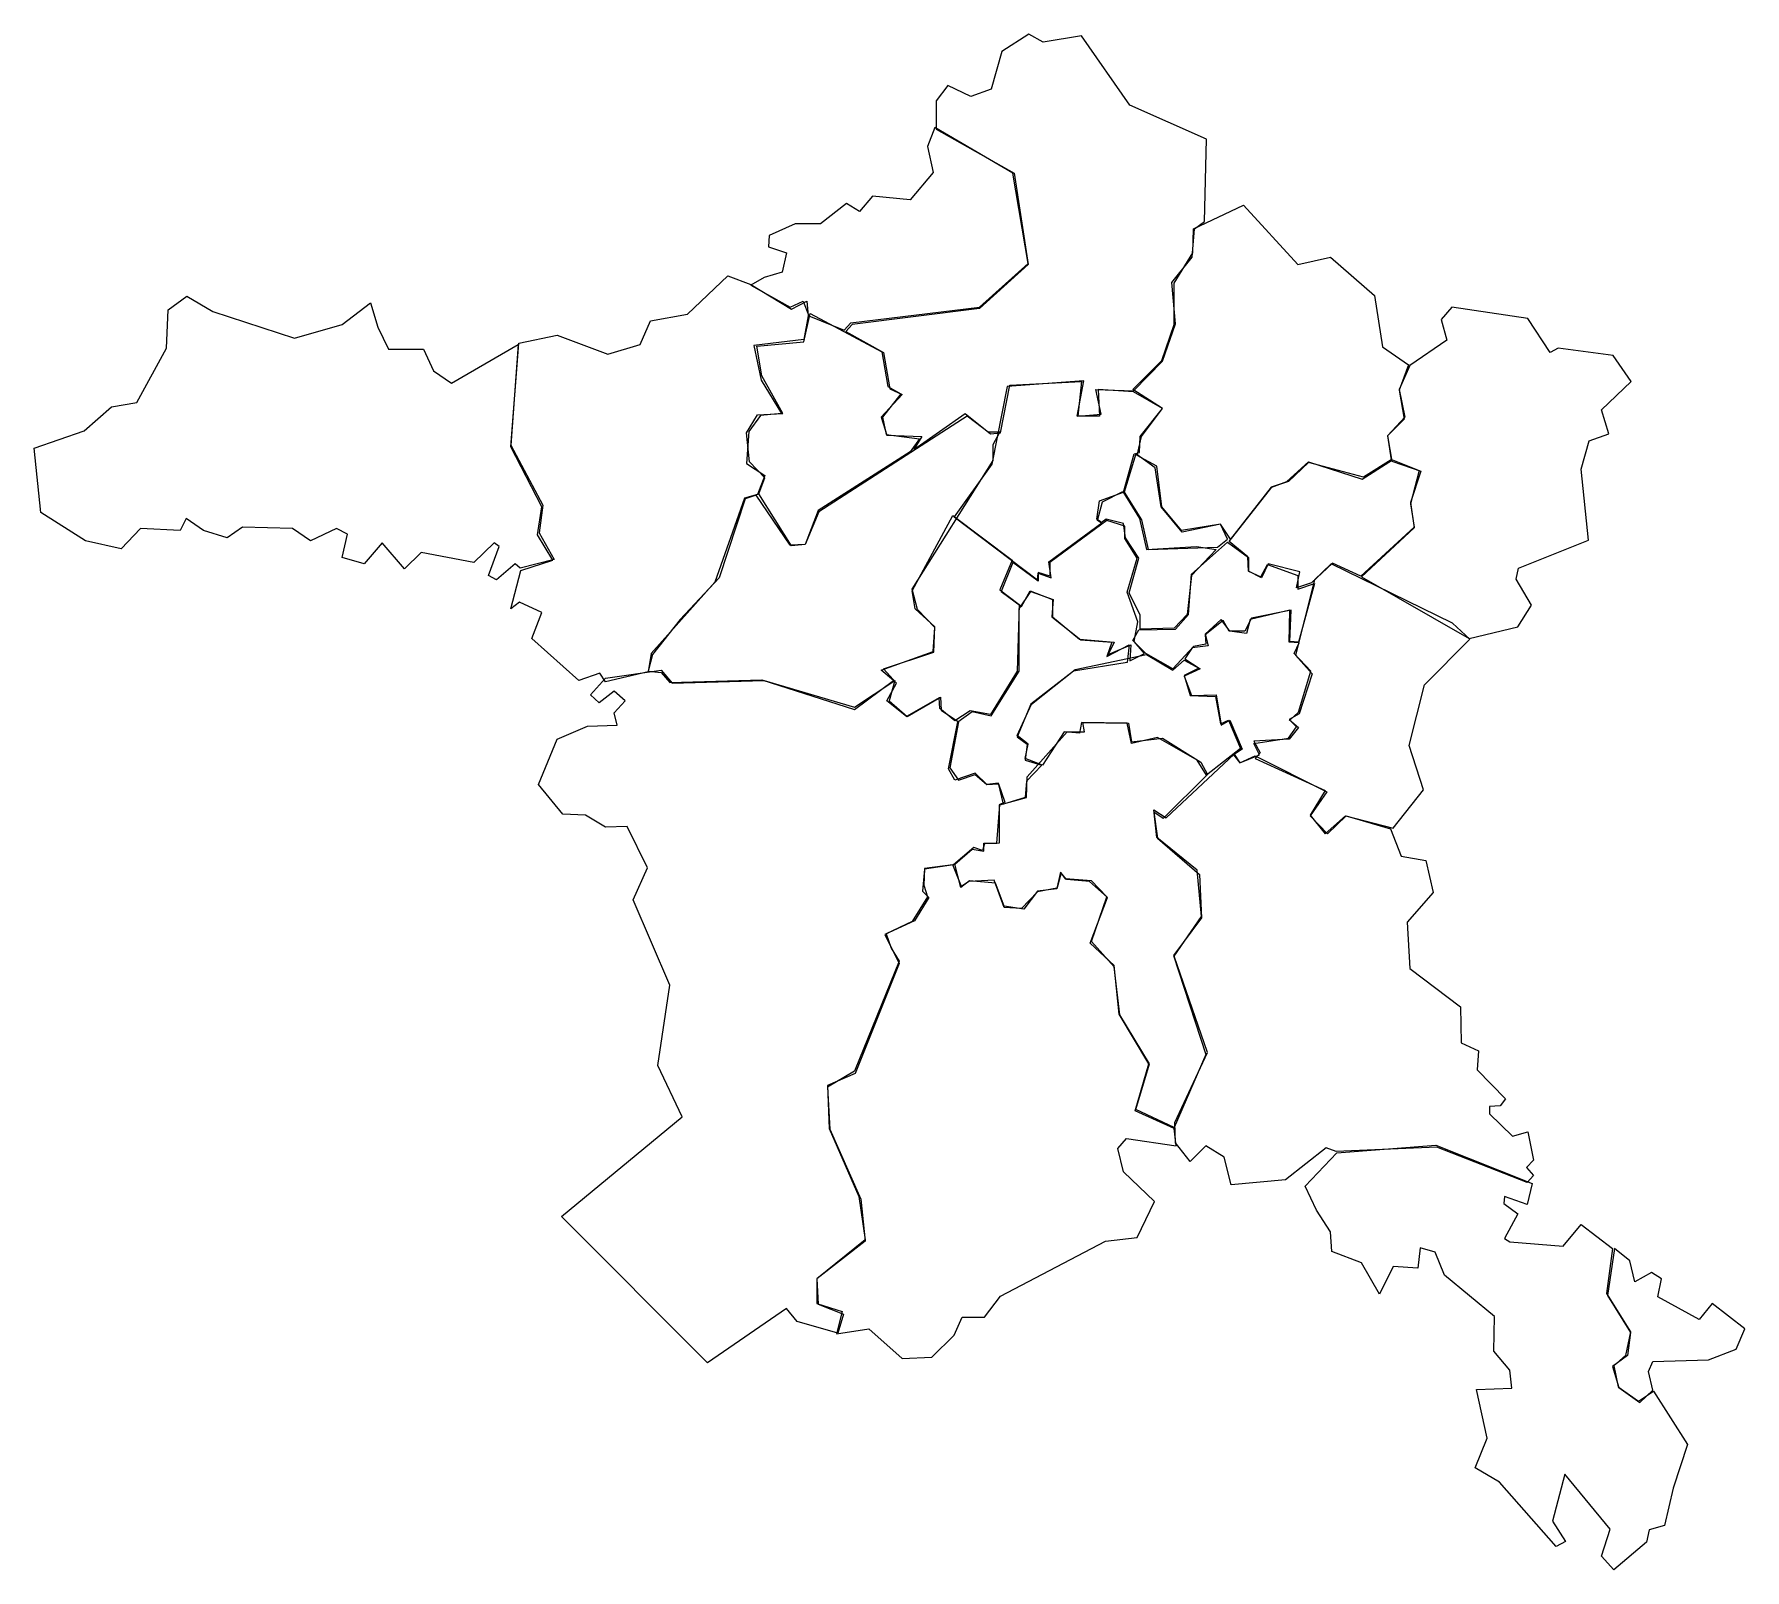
# Model space of a CAD drawing. Extents: x -385 to 92, y 255 to 683.
import ezdxf

# ---------------------------------------------------------------- set-up
doc = ezdxf.new("R2010")
doc.units = 0
doc.layers.add('Layer_1', color=7, linetype='CONTINUOUS')

msp = doc.modelspace()

# ---------------------------------------------------------------- linework, layer by layer
at = {"layer": 'Layer_1', "color": 7}
for points in [[(-156.977704, 602.252948), (-158.795984, 600.232644), (-148.290392, 594.373756), (-146.47212, 584.272236), (-143.0376, 582.655988), (-148.896488, 576.393044), (-147.28024, 571.342284), (-137.582776, 570.93822), (-139.805112, 567.301668), (-125.460944, 577.403196), (-118.38988, 571.74634), (-115.561448, 571.948372), (-112.935056, 585.282388), (-92.934032, 586.29254), (-93.944184, 576.595076), (-87.479208, 577.201164), (-88.893424, 584.070204), (-78.387838, 583.66614), (-70.306618, 591.949396), (-66.670068, 602.45498), (-67.680221, 613.970716), (-62.023366, 621.041788), (-61.417275, 628.920972), (-58.588848, 630.941284), (-57.982756, 653.972756), (-79.39799, 663.468196), (-92.934032, 682.863124), (-103.641648, 681.044844), (-107.682264, 683.26718), (-115.157392, 678.418452), (-118.187848, 667.91286), (-123.844704, 665.892556), (-130.30968, 668.92302), (-133.542168, 664.680372), (-133.542168, 656.801188), (-111.722872, 644.477324), (-107.884288, 619.021484), (-121.420336, 606.69762), (-156.977704, 602.252948)], [(-185.261976, 613.162596), (-174.352328, 607.101684), (-170.715784, 608.717924), (-169.099536, 604.677316), (-159.20004, 600.636708), (-157.381768, 602.657012), (-121.420336, 607.101684), (-107.884288, 619.223508), (-112.126936, 644.477324), (-133.946224, 657.205244), (-135.966536, 651.952452), (-134.350288, 644.679356), (-140.815264, 637.002196), (-151.320848, 638.012348), (-154.9574, 633.769708), (-158.593952, 635.992044), (-165.867048, 630.335188), (-172.938112, 630.335188), (-180.211216, 627.1027), (-180.413248, 623.870212), (-175.36248, 622.253972), (-176.574664, 616.799148), (-181.625424, 615.384932), (-185.261976, 613.162596)], [(-78.589868, 584.070204), (-70.508648, 592.15142), (-67.074129, 602.252948), (-67.074129, 613.768684), (-61.821336, 622.253972), (-61.619306, 628.920972), (-47.6792, 635.58798), (-32.526912, 619.021484), (-23.435539, 621.041788), (-11.111678, 610.334172), (-8.889342, 595.990004), (-1.616244, 590.939236), (-4.242641, 583.868172), (-2.828427, 575.786948), (-7.475129, 571.140252), (-6.464976, 564.473244), (-14.142136, 559.624508), (-29.496454, 563.665124), (-35.153309, 558.412324), (-40.002041, 556.796084), (-51.31575, 542.249884), (-54.144177, 546.492524), (-65.053824, 544.674252), (-70.508648, 551.34126), (-71.922862, 562.654972), (-77.377685, 565.685428), (-76.165502, 570.93822), (-70.306618, 578.817412), (-78.589868, 584.070204)], [(-185.261976, 613.364628), (-173.948272, 606.495588), (-169.705624, 608.717924), (-169.301568, 604.677316), (-170.513752, 598.010308), (-184.453856, 596.39406), (-182.433552, 586.696596), (-176.776696, 577.403196), (-182.635584, 576.797108), (-185.868072, 572.352436), (-186.47416, 563.463092), (-181.4234, 560.028572), (-183.443704, 554.77578), (-187.080248, 553.765628), (-195.363504, 530.330084), (-213.142184, 510.329068), (-213.950312, 505.2783), (-225.870112, 502.449876), (-227.486352, 504.874244), (-233.34524, 502.85394), (-246.477224, 514.571708), (-243.648792, 521.844804), (-249.911736, 524.673236), (-252.336104, 522.854956), (-249.50768, 533.562572), (-240.618336, 536.391004), (-244.860976, 543.462068), (-243.648792, 551.34126), (-252.336104, 568.109796), (-250.113768, 597.000156), (-239.406152, 599.222492), (-225.264016, 593.9697), (-216.172648, 596.596092), (-213.344216, 603.2631), (-203.040664, 605.081372), (-191.726952, 615.788996), (-185.261976, 613.364628)], [(-249.709712, 534.168668), (-251.12392, 535.380852), (-256.37672, 530.93618), (-258.599048, 532.148364), (-255.568592, 540.22958), (-256.982808, 541.239732), (-262.639664, 535.784908), (-277.387888, 538.61334), (-282.034592, 533.966636), (-288.297536, 541.239732), (-293.348296, 535.380852), (-299.409216, 537.199124), (-297.995, 543.6641), (-301.025456, 545.280348), (-308.29856, 541.845828), (-313.34932, 545.280348), (-327.289424, 545.684404), (-331.532064, 542.653948), (-338.199072, 544.674252), (-343.047808, 548.108772), (-344.664048, 544.674252), (-355.775728, 545.280348), (-361.230552, 539.623492), (-371.130048, 541.845828), (-383.655936, 549.725012), (-385.474208, 567.705732), (-371.534104, 572.55446), (-363.856944, 579.221468), (-356.78588, 580.433652), (-348.502632, 595.58594), (-348.098568, 606.293556), (-342.845776, 610.13214), (-335.572672, 605.8895), (-312.743232, 598.414372), (-299.409216, 602.252948), (-291.530024, 608.31386), (-289.50972, 601.444828), (-286.479264, 595.383908), (-276.7818, 595.383908), (-273.953368, 589.322996), (-268.902608, 585.888476), (-250.3158, 596.596092), (-252.336104, 568.513852), (-243.44676, 551.745324), (-244.45692, 544.068164), (-240.214272, 536.593036), (-249.709712, 534.168668)], [(-14.748227, 531.7443), (15.354318, 514.571708), (28.890363, 517.804196), (32.728942, 523.865108), (28.486302, 531.138212), (29.092394, 534.168668), (48.689353, 542.04786), (46.669048, 561.846844), (48.891383, 569.726036), (54.346207, 571.74634), (52.325902, 578.413348), (60.609153, 586.29254), (55.55839, 593.565636), (40.204071, 595.58594), (37.981736, 594.373756), (31.71879, 603.869196), (10.505586, 607.101684), (7.475129, 603.667164), (9.091373, 597.808276), (-1.212183, 590.737212), (-4.242641, 584.070204), (-2.626397, 576.393044), (-7.475129, 571.140252), (-6.262946, 564.06918), (1.818275, 561.240756), (-1.010153, 552.553444), (0, 545.482372), (-14.748227, 531.7443)], [(-183.03964, 554.977812), (-181.4234, 559.422484), (-185.66604, 563.867148), (-186.47416, 571.948372), (-183.443704, 576.999132), (-176.372632, 577.403196), (-182.23152, 587.90878), (-183.645736, 596.192036), (-170.513752, 597.40422), (-168.695472, 605.283404), (-148.694456, 594.575788), (-147.078208, 584.878324), (-143.441664, 582.85802), (-148.492424, 576.393044), (-147.482272, 571.544308), (-138.188872, 570.332124), (-140.815264, 566.69558), (-166.473136, 550.331108), (-170.109688, 540.835676), (-173.948272, 540.431612), (-183.03964, 554.977812)], [(-76.771594, 566.493548), (-76.569563, 570.93822), (-70.306618, 578.817412), (-78.387838, 583.464108), (-88.287336, 584.070204), (-87.883272, 576.595076), (-94.146216, 576.595076), (-92.327944, 586.494572), (-113.743176, 584.878324), (-117.985816, 563.26106), (-128.4914, 548.512836), (-105.257896, 530.93618), (-105.055864, 532.754452), (-101.419312, 531.542268), (-102.025408, 535.98694), (-87.277184, 546.896588), (-88.691392, 547.90674), (-87.883272, 552.957508), (-81.216264, 555.381868), (-78.185807, 566.089484), (-76.771594, 566.493548)], [(-213.950312, 505.480332), (-210.31376, 505.076276), (-207.889392, 502.247844), (-182.23152, 503.055972), (-156.371616, 494.772716), (-145.461968, 502.85394), (-148.896488, 505.682364), (-134.350288, 510.935156), (-133.946224, 517.602164), (-138.79496, 522.652924), (-140.209176, 528.30978), (-117.58176, 564.271212), (-117.58176, 568.715884), (-115.76348, 572.150404), (-118.995968, 572.150404), (-124.854856, 576.595076), (-166.271112, 549.927044), (-170.109688, 540.835676), (-174.352328, 540.633644), (-183.84776, 554.573748), (-186.878224, 553.563596), (-194.15132, 531.542268), (-205.060968, 519.8245), (-212.738128, 510.127036), (-213.950312, 505.480332)], [(-54.952298, 540.027548), (-52.123871, 542.249884), (-54.144177, 546.492524), (-64.851794, 544.270196), (-70.710678, 551.34126), (-72.326922, 562.250908), (-77.781746, 566.089484), (-81.014232, 555.381868), (-76.165502, 547.704708), (-74.347227, 539.42146), (-54.952298, 540.027548)], [(-51.71981, 541.643796), (-39.80001, 556.796084), (-35.55737, 558.412324), (-29.496454, 563.867148), (-14.546197, 559.01842), (-6.060915, 564.473244), (1.414214, 561.442788), (-1.010153, 552.14938), (0, 545.684404), (-14.950258, 531.946332), (-22.829447, 535.582884), (-28.688332, 530.12806), (-32.930973, 528.713844), (-31.920821, 533.158516), (-40.810163, 535.380852), (-42.628438, 531.542268), (-46.264986, 533.360548), (-46.467017, 537.401156), (-51.71981, 541.643796)], [(-87.479208, 546.896588), (-88.48936, 547.502684), (-87.075152, 552.755476), (-81.418296, 555.5839), (-76.771594, 548.108772), (-74.751289, 539.42146), (-60.811183, 540.22958), (-55.356359, 539.42146), (-62.225397, 532.148364), (-63.43758, 521.238716), (-67.074129, 517.400132), (-76.569563, 517.1981), (-76.569563, 521.036684), (-79.600021, 527.299628), (-76.973624, 536.997092), (-80.610176, 542.653948), (-81.216264, 546.694556), (-86.065, 547.90674), (-87.479208, 546.896588)], [(-128.895464, 548.916892), (-112.32896, 536.391004), (-115.76348, 528.107748), (-110.308656, 524.06714), (-110.914752, 505.480332), (-118.38988, 493.3585), (-124.046736, 494.36866), (-128.289376, 491.540228), (-132.532016, 494.974748), (-132.734048, 498.005204), (-141.825416, 492.752412), (-147.28024, 497.197084), (-144.653848, 502.045812), (-148.290392, 506.086428), (-134.148256, 510.733124), (-133.946224, 517.804196), (-139.401048, 522.854956), (-140.209176, 527.905724), (-128.895464, 548.916892)], [(-112.126936, 535.784908), (-115.359424, 527.703692), (-109.702568, 523.461052), (-107.2782, 527.905724), (-101.015256, 525.481356), (-101.015256, 520.63262), (-93.540128, 514.369676), (-83.842664, 513.561556), (-85.458904, 510.127036), (-79.19596, 512.753436), (-79.39799, 508.308764), (-75.35738, 510.329068), (-78.185807, 513.763588), (-77.175654, 519.218412), (-80.206112, 527.50166), (-77.377685, 536.997092), (-80.8122, 542.451916), (-80.8122, 545.886436), (-85.862968, 547.502684), (-101.823376, 535.784908), (-101.823376, 531.946332), (-105.055864, 532.956484), (-105.055864, 530.532116), (-112.126936, 535.784908)], [(-76.973624, 516.996076), (-66.670068, 517.1981), (-63.033519, 521.238716), (-62.225397, 532.55242), (-52.123871, 541.441764), (-46.264986, 537.199124), (-46.264986, 533.360548), (-42.830468, 531.7443), (-41.012194, 535.17882), (-32.526912, 532.148364), (-32.526912, 528.30978), (-27.88021, 529.926028), (-32.324882, 513.561556), (-34.749247, 513.763588), (-34.345186, 522.4509), (-45.456865, 520.228564), (-47.275139, 516.592012), (-51.71981, 516.592012), (-53.336054, 519.622468), (-58.386817, 515.58186), (-58.184786, 512.95546), (-61.619306, 512.349372), (-67.47819, 506.086428), (-74.953319, 510.329068), (-78.589868, 513.965612), (-76.973624, 516.996076)], [(-44.446712, 481.034644), (-24.849753, 472.1453), (-29.092394, 465.27626), (-24.849753, 460.023468), (-19.192898, 465.074236), (-5.858885, 461.639716), (2.626397, 472.347332), (-1.414214, 484.671188), (2.828427, 501.641756), (15.55635, 514.369676), (10.707617, 518.814348), (-23.233509, 535.380852), (-27.88021, 530.93618), (-33.133003, 509.925004), (-28.486302, 504.672212), (-32.122851, 493.560532), (-34.951278, 491.944292), (-32.324882, 489.721956), (-34.951278, 486.489468), (-44.850773, 485.883372), (-43.032498, 482.650884), (-44.446712, 481.034644)], [(-80.206112, 507.9047), (-95.156368, 505.480332), (-107.076168, 496.186932), (-110.914752, 487.095556), (-108.08632, 485.075252), (-108.692416, 480.63058), (-104.045712, 479.216372), (-108.288352, 474.7717), (-108.692416, 470.124996), (-114.753328, 468.306724), (-116.167544, 474.165604), (-119.400032, 473.761548), (-122.63252, 476.994036), (-128.289376, 474.973724), (-130.107648, 478.206212), (-127.481248, 491.338196), (-123.44064, 494.166628), (-118.187848, 492.954444), (-110.308656, 505.480332), (-110.308656, 522.854956), (-107.076168, 527.703692), (-100.813224, 525.481356), (-101.217288, 520.63262), (-93.136064, 514.167644), (-84.448752, 513.561556), (-85.862968, 509.520948), (-79.600021, 512.753436), (-80.206112, 507.9047)], [(-50.507627, 482.044796), (-48.689353, 479.82246), (-43.234529, 482.044796), (-44.850773, 485.277284), (-35.153309, 486.6915), (-32.930973, 489.923988), (-34.749247, 491.74226), (-32.324882, 493.964596), (-28.890363, 505.480332), (-33.537065, 510.329068), (-32.122851, 513.359524), (-34.951278, 513.561556), (-34.749247, 522.4509), (-45.860926, 519.8245), (-46.871078, 515.985924), (-51.51778, 516.592012), (-53.942146, 519.8245), (-58.386817, 515.783892), (-57.578695, 512.551404), (-62.023366, 511.945308), (-64.043671, 508.914852), (-59.80103, 506.086428), (-64.245702, 504.066124), (-62.225397, 498.6113), (-55.356359, 498.813324), (-53.942146, 490.328044), (-51.51778, 491.74226), (-48.083262, 483.661036), (-50.507627, 482.044796)], [(-103.84368, 479.216372), (-108.692416, 481.034644), (-107.884288, 485.075252), (-110.914752, 487.49962), (-106.874136, 496.186932), (-94.752312, 505.884396), (-74.751289, 510.127036), (-67.47819, 505.682364), (-64.245702, 508.510796), (-60.205092, 506.28846), (-64.245702, 504.268148), (-62.629458, 498.6113), (-55.55839, 498.409268), (-54.144177, 490.732108), (-51.921841, 491.74226), (-48.487322, 483.863068), (-57.982756, 476.38794), (-60.609153, 480.63058), (-71.72083, 486.893524), (-78.993929, 485.277284), (-80.206112, 490.93414), (-92.934032, 491.136172), (-93.540128, 488.105708), (-97.782768, 488.509772), (-103.84368, 479.216372)], [(-156.371616, 495.378812), (-145.057904, 502.85394), (-146.674152, 497.197084), (-141.623384, 492.752412), (-132.329984, 498.207236), (-132.127952, 494.570684), (-127.279224, 491.338196), (-129.703584, 478.408244), (-127.279224, 474.973724), (-122.63252, 476.589972), (-119.400032, 473.761548), (-116.167544, 473.963572), (-114.349272, 468.912812), (-115.965512, 468.104692), (-115.965512, 457.397076), (-120.00612, 457.195044), (-120.612216, 455.376772), (-123.036584, 456.184892), (-128.693432, 451.336156), (-136.774656, 450.123972), (-137.380744, 444.06306), (-135.562472, 442.244788), (-139.60308, 435.779812), (-147.886336, 431.941228), (-143.84572, 423.860012), (-156.169584, 393.151372), (-163.846744, 389.716852), (-163.44268, 377.797052), (-155.159432, 358.806188), (-153.34116, 346.684356), (-166.8772, 335.774708), (-166.473136, 328.703636), (-159.402072, 325.875212), (-161.018312, 320.62242), (-172.332024, 323.854908), (-175.36248, 327.491452), (-197.383808, 312.339164), (-238.193968, 353.149332), (-204.454872, 381.02954), (-211.323912, 395.373708), (-207.889392, 417.799092), (-218.192952, 441.638692), (-214.152336, 450.528036), (-219.809192, 462.043772), (-225.870112, 461.841748), (-231.52696, 465.27626), (-237.789912, 465.478292), (-244.658944, 473.761548), (-239.406152, 486.489468), (-230.920872, 490.126012), (-222.637624, 490.328044), (-223.445744, 493.762564), (-220.415288, 497.197084), (-223.445744, 499.823484), (-227.688384, 496.590996), (-230.112752, 498.813324), (-225.870112, 503.460028), (-210.31376, 505.682364), (-207.283304, 502.045812), (-181.625424, 502.85394), (-156.371616, 495.378812)], [(-108.288352, 470.124996), (-108.08632, 475.983884), (-96.974648, 488.509772), (-92.125912, 488.509772), (-92.529976, 491.136172), (-79.802051, 490.93414), (-78.993929, 485.681348), (-70.306618, 486.6915), (-59.599, 480.024492), (-57.780726, 476.589972), (-70.104586, 464.266108), (-72.730983, 466.084388), (-71.72083, 458.811284), (-60.003062, 448.709764), (-59.39697, 436.587932), (-67.276159, 426.082348), (-58.184786, 398.404164), (-67.074129, 377.999084), (-77.781746, 383.049844), (-73.943166, 395.777764), (-82.226416, 409.515844), (-83.842664, 422.84986), (-90.105608, 429.920924), (-85.862968, 442.446812), (-90.105608, 446.891484), (-97.378704, 447.49758), (-98.590888, 449.11382), (-99.803072, 444.669148), (-105.257896, 444.06306), (-109.096472, 439.0123), (-114.551296, 439.82042), (-116.975664, 446.285396), (-124.24876, 446.891484), (-126.673128, 445.073212), (-128.289376, 451.538188), (-123.44064, 455.780828), (-120.208152, 455.17474), (-120.208152, 457.397076), (-116.5716, 457.397076), (-115.76348, 468.104692), (-108.288352, 470.124996)], [(-72.730983, 466.690476), (-69.296465, 464.46814), (-50.305597, 482.246828), (-48.689353, 479.82246), (-44.446712, 481.842764), (-24.445692, 471.741236), (-29.092394, 465.074236), (-24.243661, 460.023468), (-18.990868, 465.074236), (-6.667007, 461.437684), (-3.636549, 453.760524), (3.232488, 452.54834), (5.252793, 443.658996), (-2.020305, 435.375748), (-1.212183, 422.445796), (12.929953, 411.73818), (13.131983, 401.636652), (17.980715, 399.414316), (17.576654, 394.161524), (25.455844, 386.0803), (24.04163, 384.059996), (21.011173, 383.857964), (21.011173, 381.83766), (27.47615, 375.574716), (31.71879, 376.7869), (33.335034, 368.907708), (31.314729, 366.887404), (33.335034, 364.665068), (31.516759, 362.644764), (6.262946, 372.54426), (-21.819295, 371.332076), (-24.647722, 372.342228), (-35.96143, 363.452884), (-51.113719, 362.038676), (-53.134024, 369.715836), (-58.184786, 372.948324), (-62.629458, 368.503652), (-66.670068, 373.756444), (-66.872098, 379.4133), (-57.780726, 399.01026), (-67.074129, 425.880316), (-59.39697, 436.991988), (-60.609153, 449.921948), (-71.922862, 459.013316), (-72.730983, 466.690476)], [(-126.471096, 445.275244), (-128.895464, 451.336156), (-136.774656, 450.326004), (-136.976688, 445.6793), (-135.966536, 442.446812), (-140.209176, 435.57778), (-147.482272, 432.14326), (-146.068056, 428.102652), (-143.84572, 424.4661), (-156.371616, 393.75746), (-163.846744, 389.312788), (-163.240648, 377.59502), (-154.553336, 357.99806), (-153.34116, 346.280292), (-166.8772, 335.774708), (-166.8772, 328.905668), (-159.806136, 326.683332), (-161.422376, 320.420388), (-152.331, 321.834604), (-143.0376, 313.551348), (-134.754352, 313.955412), (-128.4914, 320.016324), (-126.269072, 325.067092), (-120.00612, 325.067092), (-115.561448, 330.925972), (-86.267024, 346.280292), (-77.377685, 347.290444), (-72.528953, 357.391972), (-81.216264, 365.67522), (-82.832512, 372.140196), (-80.408144, 374.968628), (-66.468038, 372.948324), (-67.074129, 377.797052), (-77.983777, 382.645788), (-74.145197, 395.777764), (-82.428448, 409.717876), (-83.842664, 423.253916), (-90.509672, 429.51686), (-85.660936, 442.244788), (-90.711696, 446.68946), (-97.176672, 447.295548), (-98.79292, 449.315852), (-99.803072, 444.87118), (-105.257896, 443.861028), (-109.702568, 439.214324), (-114.551296, 439.416356), (-117.379728, 447.093516), (-124.450792, 446.68946), (-126.471096, 445.275244)], [(-21.617265, 370.928012), (6.060915, 373.150348), (32.930973, 362.442732), (31.516759, 356.583852), (25.253814, 358.806188), (25.051783, 356.785876), (28.890363, 353.957452), (25.253814, 347.088412), (26.668027, 346.07826), (41.618285, 344.866076), (46.669048, 350.926996), (55.356359, 344.259988), (53.740115, 331.7341), (60.407122, 321.026476), (58.992909, 314.359476), (55.760421, 311.531044), (56.972604, 305.672164), (62.629458, 301.631548), (66.872098, 304.45998), (76.367533, 289.509724), (72.326922, 277.387892), (69.902556, 266.8823), (65.659915, 265.670116), (64.851794, 262.235604), (55.760421, 254.558444), (52.325902, 258.39702), (54.750268, 265.872148), (42.022346, 281.226468), (38.587827, 268.094484), (42.224377, 262.437628), (39.59798, 261.02342), (23.8396, 279.004132), (16.970562, 283.04474), (20.405082, 291.327996), (17.374624, 304.864036), (27.274118, 305.2681), (26.668027, 310.31886), (22.223356, 315.571652), (22.425386, 325.269124), (8.485282, 336.78486), (5.858885, 343.249836), (1.616244, 344.46202), (1.010153, 338.805164), (-5.858885, 339.209228), (-9.697465, 331.532068), (-14.748227, 340.21938), (-23.031478, 343.451868), (-23.435539, 348.906692), (-27.274118, 354.967604), (-30.506607, 361.634612), (-21.617265, 370.928012)], [(66.670068, 304.662012), (65.457885, 309.914804), (66.670068, 312.743228), (82.226416, 313.147292), (89.903576, 316.177748), (92.327944, 321.834604), (83.236568, 328.905668), (79.600021, 324.460996), (68.084282, 330.72394), (69.094434, 335.774708), (66.266007, 337.59298), (61.619306, 334.966588), (60.205092, 340.825468), (55.962451, 344.259988), (53.942146, 331.128004), (60.407122, 320.824452), (59.599, 314.359476), (55.356359, 311.329012), (57.174634, 305.470132), (63.033519, 301.227492), (66.670068, 304.662012)]]:
    msp.add_lwpolyline(points, close=True, dxfattribs=at)

doc.saveas('drawing.dxf')
